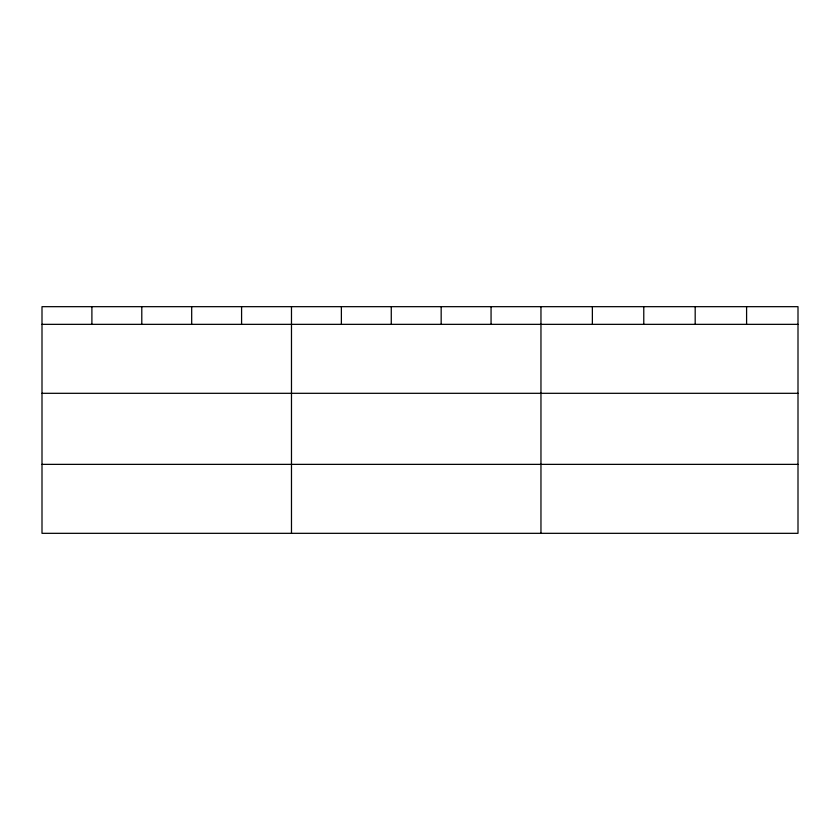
<?xml version="1.0" encoding="UTF-8"?>
<svg xmlns="http://www.w3.org/2000/svg" width="840" height="840" viewBox="0 0 840 840"><rect width="100%" height="100%" fill="white"/><g stroke="black" fill="none" stroke-linecap="round" stroke-linejoin="round"><path stroke-width="1.26" d="M798 393.309L798 306.673L42 306.673L42 533.327L798 533.327L798 393.309L42 393.309M42 324.345L798 324.345M42 464.363L798 464.363M746.592 306.673L746.592 324.345M695.184 306.673L695.184 324.345M643.776 306.673L643.776 324.345M592.368 306.673L592.368 324.345M540.96 306.673L540.96 533.327M491.064 306.673L491.064 324.345M441.168 306.673L441.168 324.345M391.272 306.673L391.272 324.345M341.376 306.673L341.376 324.345M291.48 306.673L291.48 533.327M241.584 306.673L241.584 324.345M191.688 306.673L191.688 324.345M141.792 306.673L141.792 324.345M91.896 306.673L91.896 324.345"/></g></svg>
